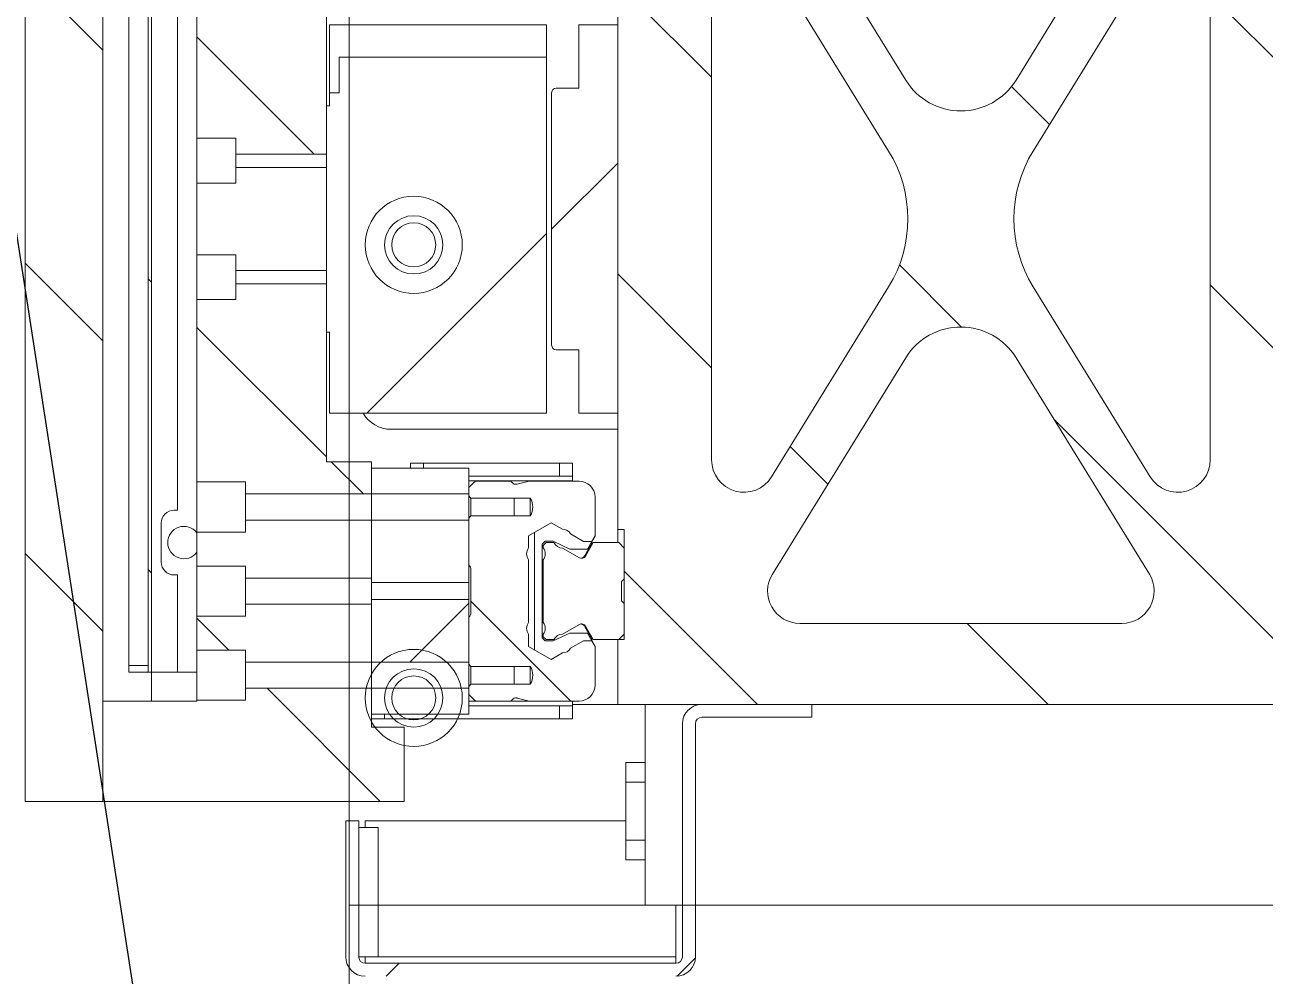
# Model space of a CAD drawing. Extents: x 500 to 100500, y -14500 to 21140.
# Drawn here: x 13947.6 to 14139.2, y -6745 to -6598 of the extents above; entities that cross this region are included whole.
import ezdxf

# ---------------------------------------------------------------- set-up
doc = ezdxf.new("R2010")
doc.units = 0
doc.linetypes.add('CENTER', pattern=[10.159999999999998, 6.35, -1.27, 1.27, -1.27])
doc.linetypes.add('SLD-Solid', pattern=[0])
doc.layers.get('0').update_dxf_attribs({"linetype": 'CONTINUOUS'})
for name, color, linetype in [('Center', 1, 'CENTER'), ('D', 7, 'CONTINUOUS'), ('M06SMMF-001B', 7, 'CONTINUOUS')]:
    doc.layers.add(name, color=color, linetype=linetype)
doc.layers.add('MODEL', color=7, linetype='SLD-Solid', lineweight=15)
pattern_1 = [(45, (62226.02493872572, 1917.564114310517), (-22.45064030267288, 22.45064030267288), [])]
pattern_2 = [(135.0000000000002, (-1040.061146128115, -1164.263875637649), (-22.45064030267281, -22.45064030267296), [])]
pattern_3 = [(45, (-1040.061146128115, -1164.263875637649), (-22.45064030267288, 22.45064030267288), [])]

# ---------------------------------------------------------------- blocks, each defined once
blk = doc.blocks.new('KA$C91237a23')
at = {"layer": 'MODEL', "color": 4}
for p, q in [((236.0001154156198, 22.60005635787093), (236.0001154156198, 197.6000563578709)), ((236.0001154156198, 22.60005635787093), (236.0001154156198, 197.6000563578709)), ((236.0001154156198, 12.60005635787093), (236.0001154156198, 22.60005635787093)), ((236.0001154156198, 12.60005635787093), (236.0001154156198, 22.60005635787093)), ((236.0001154156198, 12.60005635787093), (236.0001154156198, 7.600056357870926)), ((236.0001154156198, 12.60005635787093), (236.0001154156198, 7.600056357870926)), ((236.0001154156198, -17.39994364212907), (236.0001154156198, 7.600056357870926)), ((236.0001154156198, -17.39994364212907), (236.0001154156198, 7.600056357870926)), ((16.0001154156198, 2.600056357870926), (236.0001154156198, 2.600056357870926)), ((16.0001154156198, 2.600056357870926), (236.0001154156198, 2.600056357870926)), ((236.0001154156198, 2.600056357870926), (236.0001154156198, -17.39994364212907)), ((236.0001154156198, 2.600056357870926), (236.0001154156198, -17.39994364212907))]:
    blk.add_line(p, q, dxfattribs=at)
for centre, radius in [((226.0001154156053, 104.6000563578709), 7.500000000003638), ((226.0001154156053, 104.6000563578709), 7.500000000003638), ((226.0001154156053, 104.6000563578709), 4.500000000003638), ((226.0001154156053, 104.6000563578709), 4.500000000003638), ((226.0001154156053, 104.6000563578709), 3.400000000001455), ((226.0001154156053, 104.6000563578709), 3.400000000001455), ((226.0001154156053, 34.60005635787093), 7.500000000003638), ((226.0001154156053, 34.60005635787093), 7.500000000003638), ((226.0001154156053, 34.60005635787093), 4.500000000003638), ((226.0001154156053, 34.60005635787093), 4.500000000003638), ((226.0001154156053, 34.60005635787093), 3.400000000001455), ((226.0001154156053, 34.60005635787093), 3.400000000001455)]:
    blk.add_circle(centre, radius, dxfattribs=at)
blk = doc.blocks.new('KA$Cfd49dd59')
at = {"linetype": 'Continuous', "lineweight": 18}
h = blk.add_hatch(dxfattribs=at)
h.set_pattern_fill('ANSI31', color=6, scale=10, style=0)
h.set_pattern_definition(pattern_1)
edge = h.paths.add_edge_path(flags=0)
edge.add_line((218.2499954696541, 165.0000038230473), (217.2499954696541, 165.0000038230473))
edge.add_line((217.2499954696541, 165.0000038230473), (217.2499954696541, 182.0000038230473))
edge.add_line((217.2499954696541, 182.0000038230473), (218.2499954696541, 182.0000038230473))
edge.add_line((218.2499954696541, 182.0000038230473), (218.2499954696541, 192.0000038230473))
edge.add_line((218.2499954696541, 192.0000038230473), (129.2499954696541, 192.0000038230473))
edge.add_line((129.2499954696541, 192.0000038230473), (129.2499954696541, 198.0000038230473))
edge.add_line((129.2499954696541, 198.0000038230473), (119.7499954696541, 198.0000038230473))
edge.add_line((119.7499954696541, 198.0000038230473), (119.7499954696541, 200.0000038230473))
edge.add_line((119.7499954696541, 200.0000038230473), (118.2499954696541, 200.0000038230473))
edge.add_line((118.2499954696541, 200.0000038230473), (118.2499954696541, 217.0000038230476))
edge.add_line((118.2499954696541, 217.0000038230478), (109.7499954696541, 217.0000038230478))
edge.add_line((109.7499954696541, 217.0000038230478), (109.7499954696541, 204.0000038230478))
edge.add_line((109.7499954696541, 204.0000038230478), (111.2499954696541, 204.0000038230478))
edge.add_line((111.2499954696541, 204.0000038230478), (111.2499954696541, 186.0000038230476))
edge.add_line((111.2499954696541, 186.0000038230473), (109.7499954696541, 186.0000038230473))
edge.add_line((109.7499954696541, 186.0000038230473), (109.7499954696541, 69.0000038230437))
edge.add_line((109.7499954696541, 69.0000038230437), (112.2499954696541, 69.0000038230437))
edge.add_arc((112.2499954696541, 68.5000038230437), 0.5000000000000004, -7.958078640513122e-13, 89.9999999999992, ccw=False)
edge.add_line((112.7499954696541, 68.5000038230437), (112.7499954696541, 67.5000038230437))
edge.add_arc((113.2499954696541, 67.5000038230437), 0.5000000000000004, 180, 270.0000000000008)
edge.add_line((113.2499954696541, 67.0000038230437), (115.7499954696541, 67.0000038230437))
edge.add_arc((115.7499954696541, 65.0000038230437), 2.000000000000002, -7.958078640513122e-13, 89.9999999999992, ccw=False)
edge.add_line((117.7499954696541, 65.0000038230437), (117.7499954696541, 59.0000038230437))
edge.add_arc((115.7499954696541, 59.0000038230437), 2.000000000000002, 270, 360, ccw=False)
edge.add_line((115.7499954696541, 57.0000038230437), (113.2499954696541, 57.0000038230437))
edge.add_arc((113.2499954696541, 56.5000038230437), 0.5000000000000004, 90, 180)
edge.add_line((112.7499954696541, 56.5000038230437), (112.7499954696541, 55.5000038230437))
edge.add_arc((112.2499954696541, 55.5000038230437), 0.5000000000000004, 270, 360, ccw=False)
edge.add_line((112.2499954696541, 55.0000038230437), (109.7499954696541, 55.0000038230437))
edge.add_line((109.7499954696541, 55.0000038230437), (109.7499954696541, 42.0000038230437))
edge.add_line((109.7499954696541, 42.0000038230437), (218.2499954696541, 42.0000038230437))
edge.add_line((218.2499954696541, 42.0000038230437), (218.2499954696541, 52.00000382304734))
edge.add_line((218.2499954696541, 52.00000382304734), (217.2499954696541, 52.00000382304734))
edge.add_line((217.2499954696541, 52.00000382304734), (217.2499954696541, 69.00000382304734))
edge.add_line((217.2499954696541, 69.00000382304734), (218.2499954696541, 69.00000382304734))
edge.add_line((218.2499954696541, 69.00000382304734), (218.2499954696541, 165.0000038230473))
edge = h.paths.add_edge_path(flags=0)
edge.add_line((194.3565952604113, 171.8776167810729), (173.7642391124173, 138.4484671901819))
edge.add_arc((165.2499954696541, 143.6932412741262), 10.00000000000048, 211.6330693036836, 328.366930696317, ccw=False)
edge.add_line((156.7357518268836, 138.4484671901819), (136.1433956788896, 171.8776167810729))
edge.add_arc((140.4005175002821, 174.500003823046), 5.000000000001744, 89.99999999999659, 211.6330693036801, ccw=False)
edge.add_line((140.4005175002821, 179.5000038230473), (190.099473439026, 179.5000038230473))
edge.add_arc((190.099473439026, 174.500003823046), 5.000000000001751, -31.633069303680884, 90.00000000000182, ccw=False)
edge = h.paths.add_edge_path(flags=0)
edge.add_line((136.1433956355104, 62.12239085349665), (156.7357516657794, 95.55154045590916))
edge.add_arc((165.2499953085426, 90.30676637196484), 10.00000000000048, 31.63306930368219, 148.3669306963162, ccw=False)
edge.add_line((173.764238951313, 95.55154045590916), (194.3565952170175, 62.12239087653961))
edge.add_arc((190.0994734027336, 59.50000382304597), 4.999999999998487, -89.99999999999818, 31.633069458762122, ccw=False)
edge.add_line((190.0994734027336, 54.50000382304734), (140.4005174639897, 54.50000382304734))
edge.add_arc((140.4005174639897, 59.5000038230487), 5.000000000001164, 148.3669308514224, 269.9999999999531, ccw=False)
edge = h.paths.add_edge_path(flags=0)
edge.add_line((194.4928736482689, 77.15443825936472), (176.409566932467, 106.5104556551569))
edge.add_arc((193.4380542179933, 117.0000038230455), 20.00000000000077, 148.3669306963158, 211.6330693036833, ccw=False)
edge.add_line((176.4095669324597, 127.4895519909342), (194.4928736482616, 156.8455693867263))
edge.add_arc((198.7499954696541, 154.2231823447532), 5.000000000001349, -1.3812950783176348e-11, 148.3669306963079, ccw=False)
edge.add_line((203.7499954696541, 154.2231823447519), (203.7499954696541, 79.77682530133916))
edge.add_arc((198.7499954696541, 79.77682530133825), 5.000000000001347, -148.3669306963073, 9.606537787476555e-12, ccw=False)
edge = h.paths.add_edge_path(flags=0)
edge.add_line((136.0071172935786, 156.8455693380106), (154.0904240068412, 127.4895518826572))
edge.add_arc((137.0619367213076, 117.0000037147684), 20.00000000000076, -31.633069303684124, 31.633069303682475, ccw=False)
edge.add_line((154.0904240068412, 106.5104555468797), (136.0071172884927, 77.15443821064855))
edge.add_arc((131.7499954696541, 79.77682525674481), 4.999999999999759, 179.9999999999966, 328.366930640811, ccw=False)
edge.add_line((126.7499954696541, 79.77682525674481), (126.7499954696541, 154.2231823001575))
edge.add_arc((131.7499954696541, 154.2231823001598), 5.000000000001116, 31.63306924820381, 180.0000000000261, ccw=False)
h = blk.add_hatch(dxfattribs=at)
h.set_pattern_fill('ANSI31', color=6, scale=10, style=0)
h.set_pattern_definition(pattern_1)
h.paths.add_polyline_path([(297.7499954696541, 27.00000382304415), (309.7499954696541, 27.00000382304415), (309.7499954696541, 207.0000038230437), (297.7499954696541, 207.0000038230432)], flags=0)
at = {"layer": 'MODEL'}
h = blk.add_hatch(dxfattribs=at)
h.set_pattern_fill('ANSI31', color=2, scale=10, style=0)
h.set_pattern_definition(pattern_3)
h.paths.add_polyline_path([(290.2499954696541, 187.0000038230473), (290.2499954696541, 47.00000382304734), (290.7499954696541, 47.00000382304734), (290.7499954696541, 187.0000038230473)], flags=0)
h = blk.add_hatch(dxfattribs=at)
h.set_pattern_fill('ANSI31', color=2, scale=10, style=0)
h.set_pattern_definition(pattern_3)
h.paths.add_polyline_path([(263.2499954696541, 127.0307802294469), (277.2499954696541, 127.0307802294469), (277.2499954696541, 129.4641054381805), (283.2499954696541, 129.4641054381805), (283.2499954696541, 157.6270204768352), (275.7499954696541, 157.6270204768352), (275.7499954696541, 159.484439385968), (256.2499954696541, 159.484439385968), (256.2499954696541, 154.5000038230428), (263.2499954696541, 154.5000038230428)], flags=0)
h = blk.add_hatch(dxfattribs=at)
h.set_pattern_fill('ANSI32', color=2, scale=10, angle=90.0000000000002, style=0)
h.set_pattern_definition([(135.0000000000002, (-1040.061146128115, -1164.263875637649), (-67.35192090801843, -67.3519209080189), []), (135.0000000000002, (-1040.061146128115, -1119.362575637649), (-67.35192090801843, -67.3519209080189), [])])
edge = h.paths.add_edge_path(flags=0)
edge.add_line((227.7499954696541, 137.2000038230531), (224.2499954696541, 137.2000038230533))
edge.add_line((224.2499954696541, 137.2000038230531), (224.2499954696541, 147.000003823053))
edge.add_line((224.2499954696541, 147.0000038230532), (218.2499954696541, 147.0000038230532))
edge.add_line((218.2499954696541, 147.0000038230532), (218.2499954696541, 87.0000038230487))
edge.add_line((218.2499954696541, 87.0000038230487), (224.2499954696541, 87.0000038230487))
edge.add_line((224.2499954696541, 87.0000038230487), (224.2499954696541, 96.80000382304979))
edge.add_line((224.2499954696541, 96.80000382304979), (227.7499954696541, 96.80000382304979))
edge.add_arc((227.7499954696541, 97.50000382304961), 0.7000000000000001, 270.0000000000008, 360.000000000038)
edge.add_line((228.4499954696512, 97.50000382305006), (228.4499954696512, 136.500003823053))
edge.add_arc((227.7499954696541, 136.5000038230519), 0.7000000000000001, 9.305394268052655e-11, 90)
h = blk.add_hatch(dxfattribs=at)
h.set_pattern_fill('ANSI34', color=2, scale=10, angle=90.0000000000002, style=0)
h.set_pattern_definition([(135.0000000000002, (-1040.061146128115, -1164.263875637649), (-134.7038418160369, -134.7038418160378), []), (135.0000000000002, (-1040.061146128115, -1119.362575637649), (-134.7038418160369, -134.7038418160378), []), (135.0000000000002, (-1040.061146128115, -1074.461275637649), (-134.7038418160369, -134.7038418160378), []), (135.0000000000002, (-1040.061146128115, -1029.559875637649), (-134.7038418160369, -134.7038418160378), [])])
h.paths.add_polyline_path([(261.2499954696541, 142.0000038230437), (229.2499954696541, 142.0000038230437), (229.2499954696541, 87.0000038230437), (262.7499954696541, 87.0000038230437), (262.7499954696541, 99.5000038230437), (263.2499954696541, 99.5000038230437), (263.2499954696541, 134.5000038230437), (262.7499954696541, 134.5000038230437), (262.7499954696541, 136.5000038230442), (261.2499954696541, 136.5000038230442)], flags=0)
h = blk.add_hatch(dxfattribs=at)
h.set_pattern_fill('ANSI31', color=2, scale=10, style=0)
h.set_pattern_definition(pattern_3)
h.paths.add_polyline_path([(263.2499954696541, 109.0307802294478), (277.2499954696541, 109.0307802294478), (277.2499954696541, 111.4641054381814), (283.2499954696541, 111.4641054381814), (283.2499954696541, 122.5359022079051), (277.2499954696541, 122.5359022079051), (277.2499954696541, 124.9692274166387), (263.2499954696541, 124.9692274166387)], flags=0)
h = blk.add_hatch(dxfattribs=at)
h.set_pattern_fill('ANSI31', color=2, scale=10, style=0)
h.set_pattern_definition(pattern_3)
h.paths.add_polyline_path([(277.2499954696541, 104.5359022079065), (277.2499954696541, 106.96922741664), (263.2499954696541, 106.96922741664), (263.2499954696541, 79.5000038230437), (256.2499954696541, 79.5000038230437), (256.2499954696541, 74.51556826011893), (275.7499954696541, 74.51556826011893), (275.7499954696541, 76.37298716925125), (283.2499954696541, 76.37298716925125), (283.2499954696541, 104.5359022079065)], flags=0)
h = blk.add_hatch(dxfattribs=at)
h.set_pattern_fill('ANSI31', color=2, scale=10, style=0)
h.set_pattern_definition(pattern_3)
edge = h.paths.add_edge_path(flags=0)
edge.add_line((231.9499594696535, 76.5000038230437), (224.2212076273281, 76.5000038230437))
edge.add_arc((224.2401553657619, 74.0098963647647), 2.490179545850181, 90.43596692518402, 179.7723849346069)
edge.add_line((221.7499954696541, 74.01978890648616), (221.7499954696541, 68.05383199432731))
edge.add_line((221.7499954696614, 68.05383199432754), (222.2499560696597, 67.18787382304299))
edge.add_line((222.2499560696597, 67.18787382304299), (223.5571823920836, 67.18787382304299))
edge.add_line((223.5571823920764, 67.18787382304299), (225.5391813058231, 68.33218155433678))
edge.add_arc((226.7949184696554, 67.60718152304298), 1.4500003, 89.9999999999992, 150.0000054162288, ccw=False)
edge.add_line((226.7949184696554, 69.05718182304281), (228.5417549490521, 70.06571844473888))
edge.add_line((228.5417549490521, 70.06571844473865), (232.0058564696592, 68.0657186084693))
edge.add_line((232.0058564696592, 68.06571860846952), (232.0058564696592, 66.16632497639216))
edge.add_arc((230.8779264696568, 65.25513082304178), 1.4500003, -38.93288521220751, 38.93288521220592, ccw=False)
edge.add_line((232.0058564696592, 64.34393666969117), (232.0058564696519, 54.65607097639213))
edge.add_arc((230.8779264696568, 53.74487682304152), 1.4500003, -38.93288521220751, 38.932885212212796, ccw=False)
edge.add_line((232.0058564696519, 52.83368266969137), (232.0058564696519, 50.93428903761401))
edge.add_line((232.0058564696519, 50.93428903761378), (228.5417549490448, 48.9342892013467))
edge.add_line((228.5417549490448, 48.93428920134693), (226.7949184696481, 49.94282582304186))
edge.add_arc((226.7949184696481, 51.39282612304169), 1.4500003, 209.9999945837581, 270, ccw=False)
edge.add_line((225.5391813058231, 50.66782609174788), (223.5571823920764, 51.81213382304168))
edge.add_line((223.5571823920764, 51.81213382304168), (222.2499560696524, 51.81213382304168))
edge.add_line((222.2499560696524, 51.81213382304168), (221.7499954696468, 50.94617565175713))
edge.add_line((221.7499954696541, 50.94617565175713), (221.7499954696541, 44.9802187395992))
edge.add_arc((224.2401553657619, 44.9901112813186), 2.490179545850181, 180.2276150653416, 269.5640330748273)
edge.add_line((224.2212076273208, 42.50000382303961), (231.9499594696463, 42.50000382303961))
edge.add_line((231.9499594696535, 42.50000382303961), (233.753451947101, 42.98296673618415))
edge.add_arc((233.8829343526377, 42.49945022176826), 0.5005536065771579, 90.0083425384878, 104.99165746150749, ccw=False)
edge.add_line((233.882861469654, 43.00000382303961), (234.0428954696545, 43.00000382303961))
edge.add_arc((234.0428954696472, 42.50000382303961), 0.500000000000007, 44.9999989999954, 89.9999999999992, ccw=False)
edge.add_line((234.3964488664133, 42.85355720746202), (234.7499954696468, 42.50000382303938))
edge.add_line((234.7499954696541, 42.50000382303961), (240.1712504696552, 42.50000382303938))
edge.add_line((240.1712504696479, 42.50000382303915), (240.4425356391948, 42.69293943069056))
edge.add_line((240.4425356391948, 42.69293943069079), (241.2499954696468, 43.50039882303963))
edge.add_line((241.2499954696541, 43.50039882303963), (241.2499954696541, 44.76818395943337))
edge.add_spline(control_points=[(241.2499954696541, 44.76818395943337), (241.146523823365, 44.88766670852829), (241.0444896186018, 45.00844244454765), (240.9451954696124, 45.1314187873686)], knot_values=[0.003515128448413569, 0.003515128448413569, 0.003515128448413569, 0.003515128448413569, 0.003989277192553994, 0.003989277192553994, 0.003989277192553994, 0.003989277192553994], weights=[1, 1, 1, 1], degree=3, periodic=0)
edge.add_line((240.9451954696124, 45.1314187873686), (234.250195469649, 45.13141878731903))
edge.add_line((234.250195469649, 45.13141878731903), (234.250195469649, 45.12523111455357))
edge.add_line((234.250195469649, 45.12523111455357), (231.7501954696563, 45.12523111455357))
edge.add_spline(control_points=[(231.7501954696781, 45.12523111456267), (231.5994342832782, 45.44813122456162), (231.4543914511305, 45.7803592982923), (231.384349635875, 46.12976960220158), (231.3406796867421, 46.34762132613423), (231.3348922806981, 46.57693159152495), (231.3708422879135, 46.79618951055818), (231.4166950671133, 47.07584411219841), (231.5180071314171, 47.34552554802895), (231.6295706377787, 47.6060303610866), (231.6682264914416, 47.69629317426825), (231.7086546908467, 47.78580454626808), (231.7501954696781, 47.87477653152382)], knot_values=[0.004398646618199966, 0.004398646618199966, 0.004398646618199966, 0.004398646618199966, 0.005469535604335329, 0.005469535604335329, 0.005469535604335329, 0.006134746607115893, 0.006134746607115893, 0.006134746607115893, 0.006978123466739224, 0.006978123466739224, 0.006978123466739224, 0.007269264123173467, 0.007269264123173467, 0.007269264123173467, 0.007269264123173467], weights=[1, 1, 1, 1, 1, 1, 1, 1, 1, 1, 1, 1, 1], degree=3, periodic=0)
edge.add_line((231.7501954696563, 47.87477653153428), (234.250195469649, 47.87477653153428))
edge.add_line((234.250195469649, 47.87477653153428), (234.250195469649, 47.86858885876882))
edge.add_line((234.250195469649, 47.86858885876882), (240.9451954696124, 47.86858885871925))
edge.add_spline(control_points=[(240.9451954696124, 47.86858885871925), (240.9673559221847, 47.89603469958911), (240.9896567679461, 47.92336762736477), (241.0120782828017, 47.95060061308004), (241.0901234890844, 48.04539367242251), (241.1696136916871, 48.1390037098472), (241.2499954696541, 48.23182368665448)], knot_values=[0.007119489376787011, 0.007119489376787011, 0.007119489376787011, 0.007119489376787011, 0.007226204091906933, 0.007226204091906933, 0.007226204091906933, 0.007597723527728393, 0.007597723527728393, 0.007597723527728393, 0.007597723527728393], weights=[1, 1, 1, 1, 1, 1, 1], degree=3, periodic=0)
edge.add_line((241.2499954696541, 48.23182368665448), (241.2499954696541, 55.49975822304395))
edge.add_line((241.2499954696541, 55.49975822304395), (241.0964294696532, 55.65332632304171))
edge.add_arc((241.4499534359129, 56.00684545496142), 0.4999549693249861, 179.9936547138634, 224.9996082455734, ccw=False)
edge.add_line((240.9499984696522, 56.00690082304163), (240.9499984696522, 62.99310682304144))
edge.add_arc((241.4499534359129, 62.99316219112188), 0.499954969324983, 135.0003917544258, 180.0063452861357, ccw=False)
edge.add_line((241.0964294696532, 63.34668132304159), (241.2499954696541, 63.50024942304185))
edge.add_line((241.2499954696541, 63.50024942304162), (241.2499954696614, 70.7681839594361))
edge.add_spline(control_points=[(241.2499954696614, 70.7681839594361), (241.1465238233723, 70.88766670853192), (241.0444896186091, 71.00844244455175), (240.9451954696196, 71.13141878737315)], knot_values=[0.003515128448415923, 0.003515128448415923, 0.003515128448415923, 0.003515128448415923, 0.003989277192557633, 0.003989277192557633, 0.003989277192557633, 0.003989277192557633], weights=[1, 1, 1, 1], degree=3, periodic=0)
edge.add_line((240.9451954696196, 71.13141878737315), (234.2501954696563, 71.13141878732358))
edge.add_line((234.2501954696563, 71.13141878732358), (234.2501954696563, 71.12523111455789))
edge.add_line((234.2501954696563, 71.12523111455766), (231.7501954696563, 71.12523111455766))
edge.add_spline(control_points=[(231.7501954696781, 71.12523111456676), (231.5994342832782, 71.4481312245598), (231.4543914511378, 71.78035929828411), (231.3843496358822, 72.12976960218612), (231.3406796867421, 72.34762132612059), (231.3348922806981, 72.57693159151404), (231.3708422879208, 72.79618951054954), (231.4166950671206, 73.07584411219068), (231.5180071314171, 73.34552554802258), (231.6295706377787, 73.6060303610816), (231.6682264914489, 73.69629317426188), (231.7086546908467, 73.78580454626035), (231.7501954696781, 73.87477653151518)], knot_values=[0.004398646618206326, 0.004398646618206326, 0.004398646618206326, 0.004398646618206326, 0.005469535604320397, 0.005469535604320397, 0.005469535604320397, 0.006134746607107569, 0.006134746607107569, 0.006134746607107569, 0.006978123466733473, 0.006978123466733473, 0.006978123466733473, 0.00726926412316373, 0.00726926412316373, 0.00726926412316373, 0.00726926412316373], weights=[1, 1, 1, 1, 1, 1, 1, 1, 1, 1, 1, 1, 1], degree=3, periodic=0)
edge.add_line((231.7501954696563, 73.87477653152519), (234.2501954696563, 73.87477653152519))
edge.add_line((234.2501954696563, 73.87477653152519), (234.2501954696563, 73.86858885875972))
edge.add_line((234.2501954696563, 73.86858885875972), (240.9451954696196, 73.86858885871015))
edge.add_spline(control_points=[(240.9451954696196, 73.86858885871015), (240.9673559222065, 73.89603469959775), (240.9896567679825, 73.92336762739069), (241.0120782828453, 73.95060061312279), (241.0901234891207, 74.04539367244843), (241.1696136917089, 74.1390037098563), (241.2499954696614, 74.2318236866472)], knot_values=[0.007119489376759203, 0.007119489376759203, 0.007119489376759203, 0.007119489376759203, 0.007226204091945935, 0.007226204091945935, 0.007226204091945935, 0.007597723527698044, 0.007597723527698044, 0.007597723527698044, 0.007597723527698044], weights=[1, 1, 1, 1, 1, 1, 1], degree=3, periodic=0)
edge.add_line((241.2499954696614, 74.2318236866472), (241.2499954696541, 75.49960882304413))
edge.add_line((241.2499954696541, 75.49960882304413), (240.4425356392021, 76.30706821539275))
edge.add_line((240.4425356392021, 76.30706821539252), (240.1712504696552, 76.5000038230437))
edge.add_line((240.1712504696552, 76.5000038230437), (234.7499954696541, 76.5000038230437))
edge.add_line((234.7499954696541, 76.5000038230437), (234.3964488664205, 76.14645043862106))
edge.add_arc((234.0428954696545, 76.5000038230437), 0.5000000000000141, 270, 315.0000010000222, ccw=False)
edge.add_line((234.0428954696545, 76.00000382304415), (233.882861469654, 76.00000382304415))
edge.add_arc((233.882934352645, 76.50055742431505), 0.500553606577156, 255.0083425385169, 269.9916574614854, ccw=False)
edge.add_line((233.753451947101, 76.0170409098996), (231.9499594696535, 76.50000382304393))
h = blk.add_hatch(dxfattribs=at)
h.set_pattern_fill('ANSI31', color=2, scale=10, angle=90.0000000000002, style=0)
h.set_pattern_definition(pattern_2)
h.paths.add_polyline_path([(256.2499954696541, 70.48443938596938), (241.2499954696541, 70.48443938596938), (241.2499954696541, 60.81244429788467), (256.2499954696541, 60.81244429788467)], flags=0)
h = blk.add_hatch(dxfattribs=at)
h.set_pattern_fill('ANSI31', color=2, scale=10, style=0)
h.set_pattern_definition(pattern_3)
h.paths.add_polyline_path([(283.2499954696541, 63.37298716925125), (283.2499954696541, 68.6270204768366), (275.7499954696541, 68.6270204768366), (275.7499954696541, 70.48443938596893), (256.2499954696541, 70.48443938596893), (256.2499954696541, 61.51556826011847), (275.7499954696541, 61.51556826011847), (275.7499954696541, 63.37298716925125)], flags=0)
h = blk.add_hatch(dxfattribs=at)
h.set_pattern_fill('ANSI31', color=2, scale=10, angle=90.0000000000002, style=0)
h.set_pattern_definition(pattern_2)
h.paths.add_polyline_path([(241.2499954696541, 48.51556826011847), (256.2499954696541, 48.51556826011847), (256.2499954696541, 58.18756334820318), (241.2499954696541, 58.18756334820318)], flags=0)
h = blk.add_hatch(dxfattribs=at)
h.set_pattern_fill('ANSI31', color=2, scale=10, style=0)
h.set_pattern_definition(pattern_3)
h.paths.add_polyline_path([(283.2499954696541, 50.37298716925125), (283.2499954696541, 55.62702047683661), (275.7499954696541, 55.62702047683661), (275.7499954696541, 57.48443938596938), (256.2499954696541, 57.48443938596938), (256.2499954696541, 48.51556826011847), (275.7499954696541, 48.51556826011847), (275.7499954696541, 50.37298716925125)], flags=0)
h = blk.add_hatch(dxfattribs=at)
h.set_pattern_fill('ANSI31', color=2, scale=10, style=0)
h.set_pattern_definition(pattern_3)
h.paths.add_polyline_path([(297.7499954696541, 27.0000038230437), (297.7499954696541, 42.5000038230437), (283.2499954696541, 42.5000038230437), (283.2499954696541, 42.62702047683661), (275.7499954696541, 42.62702047683661), (275.7499954696541, 44.48443938596893), (256.2499954696541, 44.48443938596893), (256.2499954696541, 38.5000038230437), (251.2499954696541, 38.5000038230437), (251.2499954696541, 27.0000038230437)], flags=0)
h = blk.add_hatch(dxfattribs=at)
h.set_pattern_fill('ANSI31', color=2, scale=10, angle=90.0000000000002, style=0)
h.set_pattern_definition(pattern_2)
edge = h.paths.add_edge_path(flags=0)
edge.add_line((260.2499954696541, 24.0000038230437), (258.2499954696541, 24.0000038230437))
edge.add_line((258.2499954696541, 24.0000038230437), (258.2499954696541, 3.000003823043699))
edge.add_arc((257.2499954696541, 3.000003823043699), 1, 270, 360, ccw=False)
edge.add_line((257.2499954696541, 2.000003823043699), (209.2499954696541, 2.000003823043699))
edge.add_arc((209.2499954696541, 3.000003823043699), 1, 180, 270, ccw=False)
edge.add_line((208.2499954696541, 3.000003823043699), (208.2499954696541, 39.0000038230437))
edge.add_arc((205.2499954696541, 39.0000038230437), 3, 0, 90)
edge.add_line((205.2499954696541, 42.0000038230437), (188.2499954696541, 42.0000038230437))
edge.add_line((188.2499954696541, 42.0000038230437), (188.2499954696541, 40.0000038230437))
edge.add_line((188.2499954696541, 40.0000038230437), (205.2499954696541, 40.0000038230437))
edge.add_arc((205.2499954696541, 39.0000038230437), 1, -7.958078640513122e-13, 89.9999999999992, ccw=False)
edge.add_line((206.2499954696541, 39.0000038230437), (206.2499954696541, 3.000003823043699))
edge.add_arc((209.2499954696541, 3.000003823043699), 3, 180, 270.0000000000008)
edge.add_line((209.2499954696541, 3.82304369850317e-06), (257.2499954696541, 3.82304369850317e-06))
edge.add_arc((257.2499954696541, 3.000003823043699), 3, 270.0000000000008, 360.0000000000008)
edge.add_line((260.2499954696541, 3.000003823043699), (260.2499954696541, 24.0000038230437))
at = {"layer": 'MODEL', "color": 2}
for p, q in [((297.7499961853027, 27.00001001358032), (297.7499961853027, 207.0000022649765)), ((309.749998152256, 27.00001001358032), (309.749998152256, 207.0000022649765)), ((290.2499958872795, 46.99999094009399), (290.2499958872795, 187.0000064373016)), ((290.7499969005585, 187.0000064373016), (290.7499969005585, 46.99999094009399)), ((293.7499955296516, 186.0000044107437), (293.7499955296516, 48.00000786781311)), ((156.735748052597, 138.4484618902206), (136.1433863639832, 171.8776226043701)), ((194.3565905094147, 171.8776226043701), (173.764243721962, 138.4484618902206)), ((218.2499915361404, 165.0000065565109), (218.2499915361404, 69.0000057220459)), ((286.2499952316284, 162.0000004768372), (286.2499952316284, 71.99999690055847)), ((283.2499891519547, 157.6270163059235), (283.2499891519547, 129.4641047716141)), ((136.0071301460266, 156.8455696105957), (154.0904343128204, 127.4895519018173)), ((176.4095723628998, 127.4895519018173), (194.4928765296936, 156.8455696105957)), ((126.7499923706055, 79.7768235206604), (126.7499923706055, 154.2231887578964)), ((203.7499994039536, 154.2231887578964), (203.7499994039536, 79.7768235206604)), ((263.2499933242798, 127.0307749509811), (263.2499933242798, 154.5000076293945)), ((218.2499915361404, 86.99999749660492), (218.2499915361404, 146.9999998807907)), ((218.2499915361404, 146.9999998807907), (224.2499887943268, 146.9999998807907)), ((224.2499887943268, 137.1999979019165), (224.2499887943268, 146.9999998807907)), ((229.2499989271164, 142.0000046491623), (229.2499989271164, 146.9999998807907)), ((229.2499989271164, 146.9999998807907), (262.7499997615814, 146.9999998807907)), ((262.7499997615814, 146.9999998807907), (262.7499997615814, 136.5000009536743)), ((229.2499989271164, 86.99999749660492), (229.2499989271164, 142.0000046491623)), ((229.2499989271164, 142.0000046491623), (261.2499892711639, 142.0000046491623)), ((261.2499892711639, 142.0000046491623), (261.2499892711639, 136.5000009536743)), ((224.2499887943268, 137.1999979019165), (227.7499884366989, 137.1999979019165)), ((228.4500002861023, 97.49999642372131), (228.4500002861023, 136.5000009536743)), ((261.2499892711639, 136.5000009536743), (262.7499997615814, 136.5000009536743)), ((262.7499997615814, 136.5000009536743), (262.7499997615814, 134.4999969005585)), ((262.7499997615814, 134.4999969005585), (263.2499933242798, 134.4999969005585)), ((263.2499933242798, 99.50000047683716), (263.2499933242798, 134.4999969005585)), ((283.2499891519547, 129.4641047716141), (277.2499918937683, 129.4641047716141)), ((277.2499918937683, 129.4641047716141), (277.2499918937683, 127.0307749509811)), ((283.2499891519547, 122.5358992815018), (283.2499891519547, 129.4641047716141)), ((277.2499918937683, 127.0307749509811), (263.2499933242798, 127.0307749509811)), ((277.2499918937683, 124.9692291021347), (277.2499918937683, 127.0307749509811)), ((263.2499933242798, 124.9692291021347), (277.2499918937683, 124.9692291021347)), ((263.2499933242798, 109.0307831764221), (263.2499933242798, 124.9692291021347)), ((277.2499918937683, 124.9692291021347), (277.2499918937683, 122.5358992815018)), ((277.2499918937683, 122.5358992815018), (283.2499891519547, 122.5358992815018)), ((283.2499891519547, 122.5358992815018), (283.2499891519547, 111.4640980958939)), ((283.2499891519547, 111.4640980958939), (277.2499918937683, 111.4640980958939)), ((277.2499918937683, 111.4640980958939), (277.2499918937683, 109.0307831764221)), ((283.2499891519547, 104.5359075069427), (283.2499891519547, 111.4640980958939)), ((277.2499918937683, 109.0307831764221), (263.2499933242798, 109.0307831764221)), ((277.2499918937683, 106.9692224264145), (277.2499918937683, 109.0307831764221)), ((154.0904343128204, 106.5104603767395), (136.0071301460266, 77.15444266796112)), ((194.4928765296936, 77.15444266796112), (176.4095723628998, 106.5104603767395)), ((263.2499933242798, 106.9692224264145), (277.2499918937683, 106.9692224264145)), ((263.2499933242798, 79.50000464916229), (263.2499933242798, 106.9692224264145)), ((277.2499918937683, 106.9692224264145), (277.2499918937683, 104.5359075069427)), ((277.2499918937683, 104.5359075069427), (283.2499891519547, 104.5359075069427)), ((283.2499891519547, 104.5359075069427), (283.2499891519547, 76.37298107147217)), ((263.2499933242798, 99.50000047683716), (262.7499997615814, 99.50000047683716)), ((262.7499997615814, 99.50000047683716), (262.7499997615814, 86.99999749660492)), ((227.7499884366989, 96.79999947547913), (224.2499887943268, 96.79999947547913)), ((224.2499887943268, 86.99999749660492), (224.2499887943268, 96.79999947547913)), ((136.1433863639832, 62.12238967418671), (156.735748052597, 95.55153548717499)), ((173.764243721962, 95.55153548717499), (194.3565905094147, 62.12238967418671)), ((224.2499887943268, 86.99999749660492), (218.2499915361404, 86.99999749660492)), ((262.7499997615814, 86.99999749660492), (229.2499989271164, 86.99999749660492)), ((218.2499915361404, 84.49999988079071), (253.2500028610229, 84.49999988079071)), ((225.2499908208847, 77.25000381469727), (225.2499908208847, 79.25000786781311)), ((225.2499908208847, 79.25000786781311), (227.2499948740005, 79.25000786781311)), ((227.2499948740005, 79.25000786781311), (227.2499948740005, 77.25000381469727)), ((248.2499927282333, 79.25000786781311), (227.2499948740005, 79.25000786781311)), ((248.2499927282333, 79.25000786781311), (250.2499967813492, 79.25000786781311)), ((248.2499927282333, 78.50000262260437), (248.2499927282333, 79.25000786781311)), ((250.2499967813492, 79.25000786781311), (250.2499967813492, 78.50000262260437)), ((256.2499940395355, 74.51556622982025), (256.2499940395355, 79.50000464916229)), ((256.2499940395355, 79.50000464916229), (263.2499933242798, 79.50000464916229)), ((227.2499948740005, 77.25000381469727), (225.2499908208847, 77.25000381469727)), ((225.2499908208847, 77.25000381469727), (225.2499908208847, 76.51340961456299)), ((241.2499934434891, 77.25000381469727), (227.2499948740005, 77.25000381469727)), ((241.2499934434891, 74.51556622982025), (241.2499934434891, 78.50000262260437)), ((241.2499934434891, 78.50000262260437), (256.2499940395355, 78.50000262260437)), ((256.2499940395355, 78.50000262260437), (256.2499940395355, 74.51556622982025)), ((231.9499552249908, 76.49999856948853), (224.2212146520615, 76.49999856948853)), ((231.6509932279587, 76.50010287761688), (224.251002073288, 76.50010287761688)), ((225.2499908208847, 76.51340961456299), (225.2499908208847, 76.50010287761688)), ((241.2499934434891, 76.51340961456299), (225.2499908208847, 76.51340961456299)), ((231.6509932279587, 76.50010287761688), (231.651097536087, 76.49999856948853)), ((233.7534576654434, 76.01703703403473), (231.9499552249908, 76.49999856948853)), ((234.0428978204727, 76.00000500679016), (233.8828593492508, 76.00000500679016)), ((234.7500026226044, 76.49999856948853), (234.3964427709579, 76.1464536190033)), ((240.1712536811829, 76.49999856948853), (234.7500026226044, 76.49999856948853)), ((240.4425293207169, 76.30707323551178), (240.1712536811829, 76.49999856948853)), ((241.2499934434891, 75.49960911273956), (240.4425293207169, 76.30707323551178)), ((241.2499934434891, 74.231818318367), (241.2499934434891, 75.49960911273956)), ((283.2499891519547, 76.37298107147217), (275.749996304512, 76.37298107147217)), ((275.749996304512, 76.37298107147217), (275.749996304512, 74.51556622982025)), ((283.2499891519547, 76.37298107147217), (283.2499891519547, 68.6270147562027)), ((221.7499911785126, 74.01978969573975), (221.7499911785126, 68.05382668972015)), ((231.7501902580261, 71.11497223377228), (231.7501902580261, 73.88636469841003)), ((234.2502027750015, 73.87477159500122), (231.7501902580261, 73.87477159500122)), ((234.2502027750015, 71.12522423267365), (234.2502027750015, 73.87477159500122)), ((234.2502027750015, 73.87477159500122), (234.2502027750015, 73.86858761310577)), ((240.9451901912689, 73.86858761310577), (234.2502027750015, 73.86858761310577)), ((240.9451901912689, 71.120485663414), (240.9451901912689, 73.880136013031)), ((256.2499940395355, 74.51556622982025), (241.2499934434891, 74.51556622982025)), ((241.2499934434891, 74.231818318367), (241.2499934434891, 70.76817750930786)), ((256.2499940395355, 70.48444449901581), (256.2499940395355, 74.51556622982025)), ((275.749996304512, 74.51556622982025), (256.2499940395355, 74.51556622982025)), ((275.749996304512, 70.48444449901581), (275.749996304512, 74.51556622982025)), ((231.7501902580261, 71.12522423267365), (234.2502027750015, 71.12522423267365)), ((234.2502027750015, 71.13142311573029), (240.9451901912689, 71.13142311573029)), ((234.2502027750015, 71.13142311573029), (234.2502027750015, 71.12522423267365)), ((240.9451901912689, 71.13142311573029), (241.2499934434891, 70.76817750930786)), ((286.7499962449074, 71.99999690055847), (286.2499952316284, 71.99999690055847)), ((218.2499915361404, 69.0000057220459), (217.2499895095825, 69.0000057220459)), ((217.2499895095825, 69.0000057220459), (217.2499895095825, 52.0000159740448)), ((218.2499915361404, 69.0000057220459), (218.2499915361404, 67.00000166893005)), ((226.7949134111404, 69.05718147754669), (228.541761636734, 70.06572186946869)), ((228.541761636734, 70.06572186946869), (232.005849480629, 68.06571781635284)), ((241.2499934434891, 63.50025534629822), (241.2499934434891, 70.76817750930786)), ((241.2499934434891, 60.81244349479675), (241.2499934434891, 70.48444449901581)), ((241.2499934434891, 70.48444449901581), (256.2499940395355, 70.48444449901581)), ((256.2499940395355, 70.48444449901581), (256.2499940395355, 60.81244349479675)), ((256.2499940395355, 61.51556968688965), (256.2499940395355, 70.48444449901581)), ((256.2499940395355, 70.48444449901581), (275.749996304512, 70.48444449901581)), ((275.749996304512, 70.48444449901581), (275.749996304512, 68.6270147562027)), ((288.7499928474426, 64.00001049041748), (288.7499928474426, 70.00000774860382)), ((221.7499911785126, 68.05382668972015), (222.2499549388885, 67.18787550926208)), ((222.2499549388885, 67.18787550926208), (223.5571891069412, 67.18787550926208)), ((222.9364514350891, 65.99999964237213), (222.2506403923035, 67.18787550926208)), ((222.2509980201721, 67.18724966049194), (222.2509980201721, 66.80010259151459)), ((223.5571891069412, 67.18787550926208), (225.5391776561737, 68.33218038082123)), ((225.6665974855423, 65.99999964237213), (228.2399982213974, 67.20000505447388)), ((229.4350117444992, 67.20000505447388), (228.2399982213974, 67.20000505447388)), ((229.9000024795532, 66.73499941825867), (229.4350117444992, 67.20000505447388)), ((231.1001121997833, 68.58865916728973), (231.1001121997833, 50.41134357452393)), ((232.005849480629, 68.06571781635284), (232.005849480629, 66.16632640361786)), ((275.749996304512, 68.6270147562027), (283.2499891519547, 68.6270147562027)), ((283.2499891519547, 68.6270147562027), (283.2499891519547, 63.37298452854156)), ((217.2499895095825, 66.14980101585388), (218.1001901626587, 67.00000166893005)), ((217.2499895095825, 61.39960885047913), (217.2499895095825, 66.14980101585388)), ((218.1001901626587, 67.00000166893005), (222.0167070627213, 67.00000166893005)), ((222.0167070627213, 67.00000166893005), (223.2198268175125, 64.9162232875824)), ((222.2509980201721, 66.80010259151459), (223.2509851455688, 65.06805121898651)), ((222.9364514350891, 65.99999964237213), (225.6665974855423, 65.99999964237213)), ((224.1760194301605, 64.66001272201538), (226.7695069313049, 66.15722179412842)), ((228.1118333339691, 67.00000166893005), (229.2999923229218, 67.00000166893005)), ((229.2999923229218, 67.00000166893005), (229.7499924898148, 66.55000150203705)), ((229.7499924898148, 66.55000150203705), (229.7499924898148, 66.16611778736115)), ((229.9000024795532, 66.73499941825867), (229.9000024795532, 52.2649884223938)), ((229.7499924898148, 64.3438994884491), (229.7499924898148, 54.65605854988098)), ((232.005849480629, 64.34392929077148), (232.005849480629, 54.65605854988098)), ((241.0964220762253, 63.34668397903442), (241.2499934434891, 63.50025534629822)), ((283.2499891519547, 63.37298452854156), (275.749996304512, 63.37298452854156)), ((275.749996304512, 63.37298452854156), (275.749996304512, 61.51556968688965)), ((283.2499891519547, 63.37298452854156), (283.2499891519547, 55.62701821327209)), ((217.6500260829926, 60.99958717823029), (217.2499895095825, 61.39960885047913)), ((240.9500032663345, 56.00690841674805), (240.9500032663345, 62.99310922622681)), ((275.749996304512, 61.51556968688965), (256.2499940395355, 61.51556968688965)), ((275.749996304512, 57.48444795608521), (275.749996304512, 61.51556968688965)), ((286.2499952316284, 62.00000643730164), (286.2499952316284, 46.99999094009399)), ((286.2499952316284, 62.00000643730164), (286.7499962449074, 62.00000643730164)), ((217.6500260829926, 57.99978971481323), (217.6500260829926, 60.99958717823029)), ((256.2499940395355, 60.81244349479675), (241.2499934434891, 60.81244349479675)), ((241.2499934434891, 58.1875741481781), (241.2499934434891, 60.81244349479675)), ((256.2499940395355, 58.1875741481781), (256.2499940395355, 60.81244349479675)), ((217.2499895095825, 57.59978294372559), (217.6500260829926, 57.99978971481323)), ((217.2499895095825, 52.84968018531799), (217.2499895095825, 57.59978294372559)), ((241.2499934434891, 48.51555824279785), (241.2499934434891, 58.1875741481781)), ((241.2499934434891, 58.1875741481781), (256.2499940395355, 58.1875741481781)), ((256.2499940395355, 58.1875741481781), (256.2499940395355, 48.51555824279785)), ((256.2499940395355, 57.48444795608521), (275.749996304512, 57.48444795608521)), ((256.2499940395355, 48.51555824279785), (256.2499940395355, 57.48444795608521)), ((275.749996304512, 57.48444795608521), (275.749996304512, 55.62701821327209)), ((241.2499934434891, 55.49976229667664), (241.0964220762253, 55.65333366394043)), ((275.749996304512, 55.62701821327209), (283.2499891519547, 55.62701821327209)), ((283.2499891519547, 55.62701821327209), (283.2499891519547, 50.37298798561096)), ((190.0994777679443, 54.50001358985901), (140.4005289077759, 54.50001358985901)), ((223.2197970151901, 54.08361554145813), (222.0170348882675, 52.0000159740448)), ((223.2509851455688, 53.93216013908386), (222.2509980201721, 52.20010876655579)), ((226.7697006464005, 52.84261703491211), (224.1760045289993, 54.33988571166992)), ((241.2499934434891, 48.2318103313446), (241.2499934434891, 55.49976229667664)), ((218.0996686220169, 52.0000159740448), (217.2499895095825, 52.84968018531799)), ((217.2499895095825, 52.0000159740448), (218.2499915361404, 52.0000159740448)), ((222.0170348882675, 52.0000159740448), (218.0996686220169, 52.0000159740448)), ((218.2499915361404, 52.0000159740448), (218.2499915361404, 41.99999570846558)), ((222.2499549388885, 51.81214213371277), (221.7499911785126, 50.94617605209351)), ((223.5571891069412, 51.81214213371277), (222.2499549388885, 51.81214213371277)), ((222.9364514350891, 53.00000309944153), (222.2506403923035, 51.81214213371277)), ((222.2509980201721, 52.20010876655579), (222.2509980201721, 51.81276798248291)), ((225.6665974855423, 53.00000309944153), (222.9364514350891, 53.00000309944153)), ((225.5391776561737, 50.66782236099243), (223.5571891069412, 51.81214213371277)), ((228.2399982213974, 51.80001258850098), (225.6665974855423, 53.00000309944153)), ((229.3000668287277, 52.0000159740448), (228.111669421196, 52.0000159740448)), ((228.2399982213974, 51.80001258850098), (229.4350117444992, 51.80001258850098)), ((229.7499924898148, 52.44994163513184), (229.3000668287277, 52.0000159740448)), ((229.4350117444992, 51.80001258850098), (229.9000024795532, 52.2649884223938)), ((229.7499924898148, 52.8336763381958), (229.7499924898148, 52.44994163513184)), ((232.005849480629, 52.8336763381958), (232.005849480629, 50.93428492546082)), ((221.7499911785126, 50.94617605209351), (221.7499911785126, 44.98022794723511)), ((228.541761636734, 48.93428087234497), (226.7949134111404, 49.94282126426697)), ((232.005849480629, 50.93428492546082), (228.541761636734, 48.93428087234497)), ((283.2499891519547, 50.37298798561096), (275.749996304512, 50.37298798561096)), ((275.749996304512, 50.37298798561096), (275.749996304512, 48.51555824279785)), ((283.2499891519547, 50.37298798561096), (283.2499891519547, 42.6270067691803)), ((256.2499940395355, 48.51555824279785), (241.2499934434891, 48.51555824279785)), ((241.2499934434891, 48.2318103313446), (241.2499934434891, 44.76818442344666)), ((256.2499940395355, 44.48443651199341), (256.2499940395355, 48.51555824279785)), ((275.749996304512, 48.51555824279785), (256.2499940395355, 48.51555824279785)), ((275.749996304512, 44.48443651199341), (275.749996304512, 48.51555824279785)), ((290.7499969005585, 48.00000786781311), (293.7499955296516, 48.00000786781311)), ((293.7499955296516, 48.00000786781311), (293.7499955296516, 46.99999094009399)), ((234.2502027750015, 47.87477850914001), (231.7501902580261, 47.87477850914001)), ((231.7501902580261, 45.11496424674988), (231.7501902580261, 47.87477850914001)), ((234.2502027750015, 47.87477850914001), (234.2502027750015, 47.86857962608337)), ((240.9451901912689, 47.86857962608337), (234.2502027750015, 47.86857962608337)), ((234.2502027750015, 45.12521624565125), (234.2502027750015, 47.86857962608337)), ((240.9451901912689, 45.1204776763916), (240.9451901912689, 47.8801429271698)), ((283.2499891519547, 46.99999094009399), (286.2499952316284, 46.99999094009399)), ((290.2499958872795, 46.99999094009399), (286.2499952316284, 46.99999094009399)), ((290.7499969005585, 46.99999094009399), (290.2499958872795, 46.99999094009399)), ((290.2499958872795, 42.49998927116394), (290.2499958872795, 46.99999094009399)), ((293.7499955296516, 46.99999094009399), (290.7499969005585, 46.99999094009399)), ((231.7501902580261, 45.12521624565125), (234.2502027750015, 45.12521624565125)), ((234.2502027750015, 45.13141512870789), (240.9451901912689, 45.13141512870789)), ((234.2502027750015, 45.13141512870789), (234.2502027750015, 45.12521624565125)), ((240.9451901912689, 45.13141512870789), (241.2499934434891, 44.76818442344666)), ((241.2499934434891, 43.5003936290741), (241.2499934434891, 44.76818442344666)), ((241.2499934434891, 44.48443651199341), (256.2499940395355, 44.48443651199341)), ((241.2499934434891, 40.50001502037048), (241.2499934434891, 44.48443651199341)), ((256.2499940395355, 44.48443651199341), (256.2499940395355, 40.50001502037048)), ((256.2499940395355, 38.50001096725464), (256.2499940395355, 44.48443651199341)), ((256.2499940395355, 44.48443651199341), (275.749996304512, 44.48443651199341)), ((275.749996304512, 44.48443651199341), (275.749996304512, 42.6270067691803)), ((224.2212146520615, 42.49998927116394), (231.9499552249908, 42.49998927116394)), ((225.2499908208847, 42.50001907348633), (225.2499908208847, 42.48660802841187)), ((225.2499908208847, 42.48660802841187), (225.2499908208847, 41.75001382827759)), ((241.2499934434891, 42.48660802841187), (225.2499908208847, 42.48660802841187)), ((231.9499552249908, 42.49998927116394), (233.7534576654434, 42.98296570777893)), ((233.8828593492508, 43.00001263618469), (234.0428978204727, 43.00001263618469)), ((234.3964427709579, 42.85356402397156), (234.7500026226044, 42.49998927116394)), ((234.7500026226044, 42.49998927116394), (240.1712536811829, 42.49998927116394)), ((240.1712536811829, 42.49998927116394), (240.4425293207169, 42.69292950630188)), ((240.4425293207169, 42.69292950630188), (241.2499934434891, 43.5003936290741)), ((275.749996304512, 42.6270067691803), (283.2499891519547, 42.6270067691803)), ((283.2499891519547, 42.6270067691803), (283.2499891519547, 42.49998927116394)), ((283.2499891519547, 42.49998927116394), (297.7499961853027, 42.49998927116394)), ((297.7499961853027, 42.49998927116394), (297.7499961853027, 27.00001001358032)), ((218.2499915361404, 41.99999570846558), (109.7500026226044, 41.99999570846558)), ((188.2499903440475, 41.99999570846558), (188.2499903440475, 39.99999165534973)), ((205.2499949932098, 41.99999570846558), (188.2499903440475, 41.99999570846558)), ((214.0000015497208, 11.00000739097595), (214.0000015497208, 41.99999570846558)), ((218.2499915361404, 41.99999570846558), (225.2499908208847, 41.99999570846558)), ((225.2499908208847, 39.75000977516174), (225.2499908208847, 41.75001382827759)), ((225.2499908208847, 41.75001382827759), (227.2499948740005, 41.75001382827759)), ((227.2499948740005, 41.75001382827759), (227.2499948740005, 39.75000977516174)), ((241.2499934434891, 41.75001382827759), (227.2499948740005, 41.75001382827759)), ((256.2499940395355, 40.50001502037048), (241.2499934434891, 40.50001502037048)), ((254.2499899864197, 39.75000977516174), (254.2499899864197, 40.50001502037048)), ((205.2499949932098, 39.99999165534973), (188.2499903440475, 39.99999165534973)), ((206.2499970197678, 2.999991178512573), (206.2499970197678, 39.000004529953)), ((208.2500010728836, 2.999991178512573), (208.2500010728836, 39.000004529953)), ((227.2499948740005, 39.75000977516174), (225.2499908208847, 39.75000977516174)), ((254.2499899864197, 39.75000977516174), (227.2499948740005, 39.75000977516174)), ((251.2499988079071, 38.50001096725464), (256.2499940395355, 38.50001096725464)), ((251.2499988079071, 27.00001001358032), (251.2499988079071, 38.50001096725464)), ((256.2499940395355, 39.75000977516174), (254.2499899864197, 39.75000977516174)), ((214.0000015497208, 32.99999237060547), (216.9999927282333, 32.99999237060547)), ((216.9999927282333, 32.99999237060547), (216.9999927282333, 30.0000011920929)), ((216.9999927282333, 30.0000011920929), (214.0000015497208, 30.0000011920929)), ((214.0000015497208, 30.0000011920929), (214.0000015497208, 20.99999785423279)), ((216.9999927282333, 30.0000011920929), (216.9999927282333, 20.99999785423279)), ((297.7499961853027, 27.00001001358032), (251.2499988079071, 27.00001001358032)), ((309.749998152256, 27.00001001358032), (297.7499961853027, 27.00001001358032)), ((257.2499960660934, 23.99998903274536), (216.9999927282333, 23.99998903274536)), ((258.2499980926514, 23.00000190734863), (255.2499920129776, 23.00000190734863)), ((255.2499920129776, 23.00000190734863), (255.2499920129776, 2.999991178512573)), ((257.2499960660934, 23.00000190734863), (257.2499960660934, 23.99998903274536)), ((258.2499980926514, 23.99998903274536), (258.2499980926514, 2.999991178512573)), ((260.2500021457672, 23.99998903274536), (258.2499980926514, 23.99998903274536)), ((260.2500021457672, 23.99998903274536), (260.2500021457672, 2.999991178512573)), ((214.0000015497208, 20.99999785423279), (216.9999927282333, 20.99999785423279)), ((216.9999927282333, 20.99999785423279), (216.9999927282333, 18.00000667572021)), ((216.9999927282333, 18.00000667572021), (214.0000015497208, 18.00000667572021)), ((206.2499970197678, 11.00000739097595), (113.999992609024, 11.00000739097595)), ((214.0000015497208, 11.00000739097595), (208.2500010728836, 11.00000739097595)), ((209.2499881982803, 11.00000739097595), (209.2499881982803, 2.999991178512573)), ((209.2499881982803, 2.999991178512573), (209.2499881982803, 2.000004053115845)), ((255.2499920129776, 2.999991178512573), (209.2499881982803, 2.999991178512573)), ((257.2499960660934, 2.000004053115845), (209.2499881982803, 2.000004053115845)), ((258.2499980926514, 2.999991178512573), (255.2499920129776, 2.999991178512573)), ((257.2499960660934, 2.000004053115845), (257.2499960660934, 2.999991178512573))]:
    blk.add_line(p, q, dxfattribs=at)
at = {"layer": 'MODEL', "color": 2, "flags": 128}
for points in [[(241.2499934434891, 74.231818318367), (241.0120815038681, 73.95060360431671), (240.9451901912689, 73.86858761310577)], [(241.2499934434891, 48.2318103313446), (241.0120815038681, 47.95059561729431), (240.9451901912689, 47.86857962608337)]]:
    blk.add_lwpolyline(points, dxfattribs=at)
at = {"layer": 'MODEL', "color": 2}
for centre, radius, start, end in [((165.2499954696541, 143.6932412741262), 10.00000000000045, 211.6330693035618, 328.3669306964383), ((227.7499954696541, 136.5000038230482), 0.7000000000002728, 0, 90), ((137.0619367213076, 117.0000037147684), 20.00000000000103, 328.3669306964383, 31.63306930356176), ((193.4380542179933, 117.0000038230455), 20.00000000000072, 148.3669306964383, 211.6330693035618), ((165.2499953085426, 90.30676637196484), 10.00000000000045, 31.63306930356176, 148.3669306964383), ((227.7499954696541, 97.5000038230487), 0.7000000000002728, 270, 0), ((253.2499954696541, 89.50000382304734), 4.999999999999867, 270, 329.9999999998361), ((131.7499954696541, 79.77682525674481), 5, 179.9999999999479, 328.3669306408581), ((198.7499954696468, 79.77682530133825), 5.000000000001524, 211.6330693035618, 5.211020790109826e-11), ((224.2401553657619, 74.00989636476424), 2.490179545850255, 90.43596692528708, 179.772384934608), ((233.8829343526377, 76.50055742431505), 0.5005536065769498, 255.0083425386813, 269.9916574616767), ((234.0428954696545, 76.5000038230437), 0.4999999999999237, 270, 315.0000009997827), ((234.1174674037029, 72.49999791383743), 2.737517809777251, 149.8545300079809, 210.1454699920192), ((286.7499954696541, 70.00000382304734), 2, 0, 90), ((226.7949184696481, 67.60718152304389), 1.450000300000271, 90, 150.0000054160995), ((285.2499954696541, 67.00000382304734), 2.500000000000227, 216.8698976461046, 143.1301023538954), ((226.7949966904562, 67.60699842195072), 1.449999899999971, 268.9924586550272, 335.2526967320418), ((230.8779934523991, 65.25500834229433), 1.449999900000027, 141.0716001484004, 218.9283998515996), ((230.8779264696495, 65.25513082304406), 1.450000299999988, 321.067114787713, 38.93288521228697), ((223.8260430560695, 65.2662392231764), 0.7000002900002156, 210.0010956438656, 299.9978228428732), ((224.1170179606997, 65.56804567189374), 0.9999999999999708, 209.9999172733332, 261.1747607916149), ((241.4499534359129, 62.99316219112416), 0.4999549693251528, 135.0003917542142, 180.0063452861373), ((286.7499954696541, 64.00000382304734), 2, 270, 0), ((140.4005174639897, 59.5000038230487), 5.000000000001249, 148.3669308514801, 270), ((190.0994734027336, 59.50000382304597), 4.999999999998595, 270, 31.63306945865908), ((241.4499534359129, 56.0068454549637), 0.4999549693251528, 179.9936547138627, 224.9996082457858), ((223.8260428114882, 53.73364604525386), 0.7000002900002048, 60.00313197680559, 150.004179181499), ((224.1170179606997, 53.43215958961719), 1.000000000000134, 98.87763091155611, 150.0000827266668), ((230.8779221380973, 53.74487632163709), 1.450000300000049, 141.0670961297457, 218.9329038702543), ((230.8779264696495, 53.7448768230438), 1.450000299999845, 321.067114787713, 38.93288521228697), ((226.7949146749015, 51.39282592913696), 1.450000299999991, 24.75527143472829, 90.9965544347883), ((226.7949184696481, 51.39282612304396), 1.450000300000271, 209.9999945839005, 270), ((234.1175323612042, 46.49999737739563), 2.737577723765953, 149.8550779087888, 210.1449220912112), ((224.2401553657619, 44.99011128132315), 2.490179545850254, 180.227615065392, 269.5640330747129), ((233.8829343526377, 42.4994502217728), 0.5005536065771227, 90.0083425383233, 104.9916574613187), ((234.0428954696545, 42.5000038230437), 0.5, 44.99999900021729, 90), ((205.2499954696541, 39.0000038230437), 3, 0, 90), ((205.2499954696541, 39.0000038230437), 1, 0, 90), ((209.2499954696541, 3.000003823043699), 3, 180, 270), ((209.2499954696541, 3.000003823043699), 1, 180, 270), ((257.2499954696541, 3.000003823043699), 3, 270, 0), ((257.2499954696541, 3.000003823043699), 1.000000000000227, 270, 0)]:
    blk.add_arc(centre, radius, start, end, dxfattribs=at)
blk = doc.blocks.new('KJVision R')
at = {"color": 2, "linetype": 'Continuous', "lineweight": 25}
blk.add_line((10434.89507869654, -72338.13663376286, 54.86834036637032), (10241.85238206733, -71090.13663376286, 54.86834036637032), dxfattribs=at)

msp = doc.modelspace()

# ---------------------------------------------------------------- block references
at = {"layer": 'Center'}
msp.add_blockref('KJVision R', (3566.818134857383, 65350.09827613132, -194.39917800692), dxfattribs=at)
at = {"layer": 'D', "color": 0, "xscale": -1, "rotation": 359.9999996541817}
msp.add_blockref('KA$Cfd49dd59', (14257.4617732062, -6745.038484327741, -79.03862401984767), dxfattribs=at)
at = {"layer": 'M06SMMF-001B', "xscale": -1}
msp.add_blockref('KA$C91237a23', (14233.71189401943, -6736.638532244988, -79.03862401984767), dxfattribs=at)

doc.saveas('drawing.dxf')
